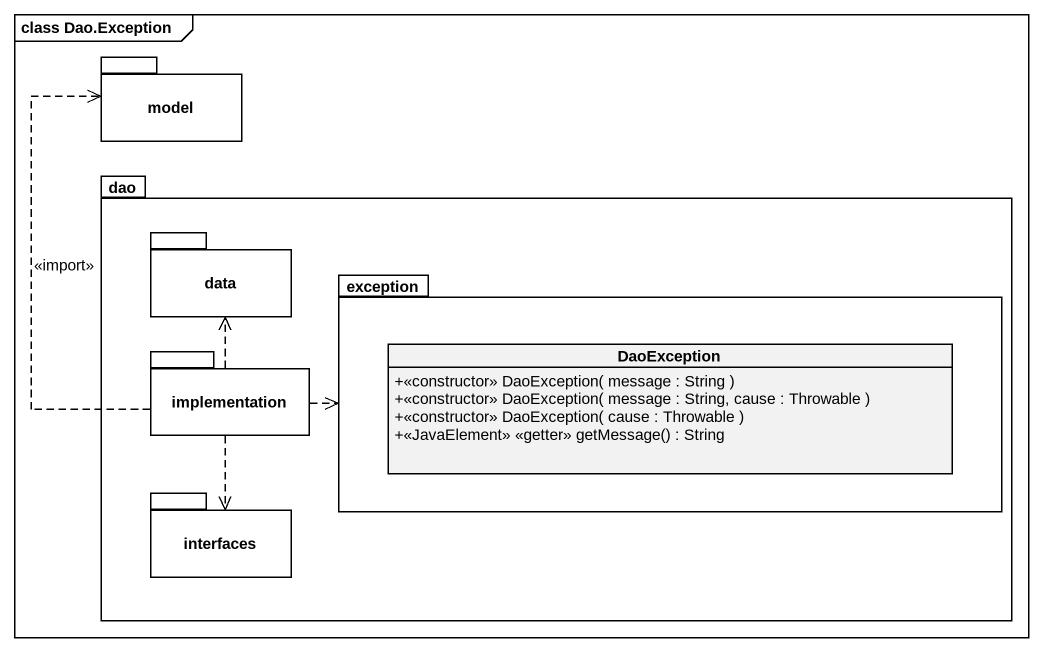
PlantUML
@startuml
mainframe class Dao.Exception
hide circle
hide empty members
skinparam classAttributeIconSize 0
package model {
}
package dao {
  package data {
  }
  package "exception" as exception_ {
    class DaoException {
      +<<constructor>> DaoException( message : String )
      +<<constructor>> DaoException( message : String, cause : Throwable )
      +<<constructor>> DaoException( cause : Throwable )
      +<<JavaElement>> <<getter>> getMessage() : String
    }
  }
  package implementation {
  }
  package interfaces {
  }
}
implementation .up.> model : <<import>>
implementation .up.> data
implementation .right.> exception_
implementation ..> interfaces
@enduml
